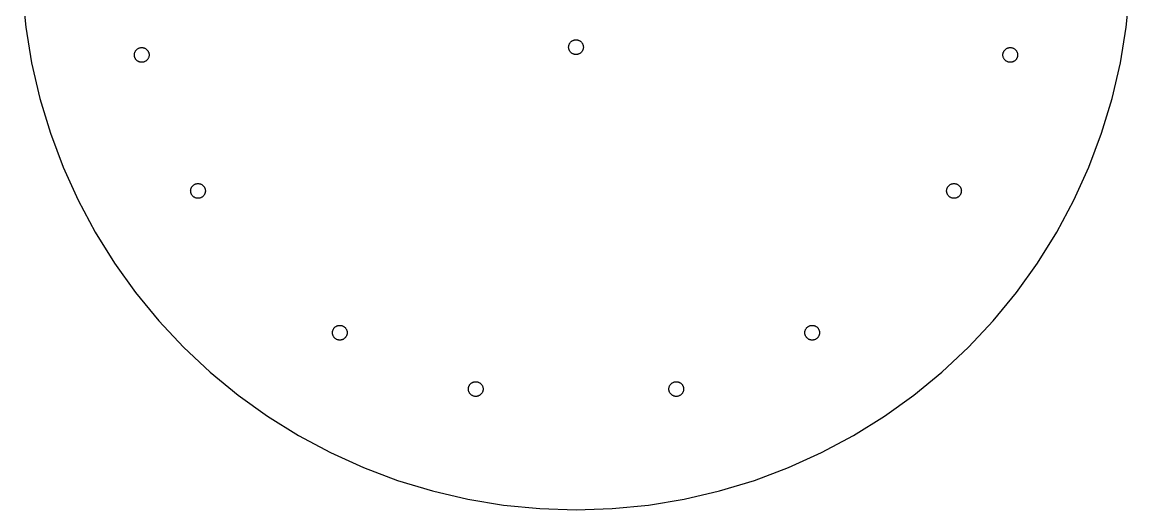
# Model space of a CAD drawing. Header units: metres. Extents: x -132 to 132, y -132 to 132.
# Drawn here: x -131.7 to 131.7, y -132 to -16.1 of the extents above; entities that cross this region are included whole.
import ezdxf

# ---------------------------------------------------------------- set-up
doc = ezdxf.new("R2010")
doc.units = ezdxf.units.M

msp = doc.modelspace()

# ---------------------------------------------------------------- linework, layer by layer
for p, q in [((-131.717, -8.63321), (-130.871, -17.2294)), ((130.871, -17.2294), (131.717, -8.63321)), ((-130.871, -17.2294), (-129.464, -25.7519)), ((129.464, -25.7519), (130.871, -17.2294)), ((-1.51553, -21.125), (-1.45506, -21.0277)), ((-1.45506, -21.0277), (-1.38837, -20.9347)), ((-1.38837, -20.9347), (-1.31572, -20.8461)), ((-1.31572, -20.8461), (-1.23743, -20.7626)), ((-1.23743, -20.7626), (-1.15385, -20.6843)), ((-1.15385, -20.6843), (-1.06532, -20.6116)), ((-1.06532, -20.6116), (-0.972244, -20.5449)), ((-0.972244, -20.5449), (-0.875, -20.4845)), ((-0.875, -20.4845), (-0.774002, -20.4305)), ((-0.774002, -20.4305), (-0.669693, -20.3832)), ((-0.669693, -20.3832), (-0.562515, -20.3429)), ((-0.562515, -20.3429), (-0.452927, -20.3096)), ((-0.452927, -20.3096), (-0.3414, -20.2836)), ((-0.3414, -20.2836), (-0.228409, -20.265)), ((-0.228409, -20.265), (-0.114441, -20.2537)), ((-0.114441, -20.2537), (0, -20.25)), ((0, -20.25), (0.114441, -20.2537)), ((0.114441, -20.2537), (0.228409, -20.265)), ((0.228409, -20.265), (0.3414, -20.2836)), ((0.3414, -20.2836), (0.452927, -20.3096)), ((0.452927, -20.3096), (0.562515, -20.3429)), ((0.562515, -20.3429), (0.669693, -20.3832)), ((0.669693, -20.3832), (0.774002, -20.4305)), ((0.774002, -20.4305), (0.875, -20.4845)), ((0.875, -20.4845), (0.972244, -20.5449)), ((0.972244, -20.5449), (1.06532, -20.6116)), ((1.06532, -20.6116), (1.15385, -20.6843)), ((1.15385, -20.6843), (1.23743, -20.7626)), ((1.23743, -20.7626), (1.31572, -20.8461)), ((1.31572, -20.8461), (1.38837, -20.9347)), ((1.38837, -20.9347), (1.45506, -21.0277)), ((1.45506, -21.0277), (1.51553, -21.125)), ((-105.029, -23.7303), (-105.018, -23.6164)), ((-105.018, -23.6164), (-105, -23.5034)), ((-105, -23.5034), (-104.974, -23.3919)), ((-104.974, -23.3919), (-104.94, -23.2823)), ((-104.94, -23.2823), (-104.9, -23.1751)), ((-104.9, -23.1751), (-104.853, -23.0708)), ((-104.853, -23.0708), (-104.799, -22.9698)), ((-104.799, -22.9698), (-104.738, -22.8726)), ((-104.738, -22.8726), (-104.672, -22.7795)), ((-104.672, -22.7795), (-104.599, -22.6909)), ((-104.599, -22.6909), (-104.521, -22.6074)), ((-104.521, -22.6074), (-104.437, -22.5291)), ((-104.437, -22.5291), (-104.349, -22.4564)), ((-104.349, -22.4564), (-104.255, -22.3897)), ((-104.255, -22.3897), (-104.158, -22.3293)), ((-104.158, -22.3293), (-104.057, -22.2753)), ((-104.057, -22.2753), (-103.953, -22.228)), ((-103.953, -22.228), (-103.846, -22.1877)), ((-103.846, -22.1877), (-103.736, -22.1544)), ((-103.736, -22.1544), (-103.625, -22.1284)), ((-103.625, -22.1284), (-103.512, -22.1098)), ((-103.512, -22.1098), (-103.398, -22.0986)), ((-103.398, -22.0986), (-103.283, -22.0948)), ((-103.283, -22.0948), (-103.169, -22.0986)), ((-103.169, -22.0986), (-103.055, -22.1098)), ((-103.055, -22.1098), (-102.942, -22.1284)), ((-102.942, -22.1284), (-102.83, -22.1544)), ((-102.83, -22.1544), (-102.721, -22.1877)), ((-102.721, -22.1877), (-102.614, -22.228)), ((-102.614, -22.228), (-102.509, -22.2753)), ((-102.509, -22.2753), (-102.408, -22.3293)), ((-102.408, -22.3293), (-102.311, -22.3897)), ((-102.311, -22.3897), (-102.218, -22.4564)), ((-102.218, -22.4564), (-102.129, -22.5291)), ((-102.129, -22.5291), (-102.046, -22.6074)), ((-102.046, -22.6074), (-101.967, -22.6909)), ((-101.967, -22.6909), (-101.895, -22.7795)), ((-101.895, -22.7795), (-101.828, -22.8726)), ((-101.828, -22.8726), (-101.768, -22.9698)), ((-101.768, -22.9698), (-101.714, -23.0708)), ((-101.714, -23.0708), (-101.666, -23.1751)), ((-101.666, -23.1751), (-101.626, -23.2823)), ((-101.626, -23.2823), (-101.593, -23.3919)), ((-101.593, -23.3919), (-101.567, -23.5034)), ((-101.567, -23.5034), (-101.548, -23.6164)), ((-101.548, -23.6164), (-101.537, -23.7303)), ((-1.75, -22), (-1.74625, -21.8855)), ((-1.74625, -22.1144), (-1.75, -22)), ((-1.74625, -21.8855), (-1.73502, -21.7716)), ((-1.73502, -22.2284), (-1.74625, -22.1144)), ((-1.73502, -21.7716), (-1.71637, -21.6586)), ((-1.71637, -22.3414), (-1.73502, -22.2284)), ((-1.71637, -21.6586), (-1.69037, -21.5471)), ((-1.69037, -22.4529), (-1.71637, -22.3414)), ((-1.69037, -21.5471), (-1.65712, -21.4375)), ((-1.65712, -22.5625), (-1.69037, -22.4529)), ((-1.65712, -21.4375), (-1.61678, -21.3303)), ((-1.61678, -22.6697), (-1.65712, -22.5625)), ((-1.61678, -21.3303), (-1.56952, -21.226)), ((-1.56952, -22.774), (-1.61678, -22.6697)), ((-1.56952, -21.226), (-1.51553, -21.125)), ((-1.51553, -22.875), (-1.56952, -22.774)), ((-1.45506, -22.9722), (-1.51553, -22.875)), ((-1.38837, -23.0653), (-1.45506, -22.9722)), ((-1.31572, -23.1539), (-1.38837, -23.0653)), ((-1.23743, -23.2374), (-1.31572, -23.1539)), ((-1.15385, -23.3157), (-1.23743, -23.2374)), ((-1.06532, -23.3884), (-1.15385, -23.3157)), ((-0.972244, -23.4551), (-1.06532, -23.3884)), ((-0.875, -23.5155), (-0.972244, -23.4551)), ((-0.774002, -23.5695), (-0.875, -23.5155)), ((-0.669693, -23.6168), (-0.774002, -23.5695)), ((-0.562515, -23.6571), (-0.669693, -23.6168)), ((-0.452927, -23.6904), (-0.562515, -23.6571)), ((-0.3414, -23.7164), (-0.452927, -23.6904)), ((0.452927, -23.6904), (0.3414, -23.7164)), ((0.562515, -23.6571), (0.452927, -23.6904)), ((0.669693, -23.6168), (0.562515, -23.6571)), ((0.774002, -23.5695), (0.669693, -23.6168)), ((0.875, -23.5155), (0.774002, -23.5695)), ((0.972244, -23.4551), (0.875, -23.5155)), ((1.06532, -23.3884), (0.972244, -23.4551)), ((1.15385, -23.3157), (1.06532, -23.3884)), ((1.23743, -23.2374), (1.15385, -23.3157)), ((1.31572, -23.1539), (1.23743, -23.2374)), ((1.38837, -23.0653), (1.31572, -23.1539)), ((1.45506, -22.9722), (1.38837, -23.0653)), ((1.51553, -22.875), (1.45506, -22.9722)), ((1.51553, -21.125), (1.56952, -21.226)), ((1.56952, -22.774), (1.51553, -22.875)), ((1.56952, -21.226), (1.61678, -21.3303)), ((1.61678, -22.6697), (1.56952, -22.774)), ((1.61678, -21.3303), (1.65712, -21.4375)), ((1.65712, -22.5625), (1.61678, -22.6697)), ((1.65712, -21.4375), (1.69037, -21.5471)), ((1.69037, -22.4529), (1.65712, -22.5625)), ((1.69037, -21.5471), (1.71637, -21.6586)), ((1.71637, -22.3414), (1.69037, -22.4529)), ((1.71637, -21.6586), (1.73502, -21.7716)), ((1.73502, -22.2284), (1.71637, -22.3414)), ((1.73502, -21.7716), (1.74625, -21.8855)), ((1.74625, -22.1144), (1.73502, -22.2284)), ((1.74625, -21.8855), (1.75, -22)), ((1.75, -22), (1.74625, -22.1144)), ((101.537, -23.7303), (101.548, -23.6164)), ((101.548, -23.6164), (101.567, -23.5034)), ((101.567, -23.5034), (101.593, -23.3919)), ((101.593, -23.3919), (101.626, -23.2823)), ((101.626, -23.2823), (101.666, -23.1751)), ((101.666, -23.1751), (101.714, -23.0708)), ((101.714, -23.0708), (101.768, -22.9698)), ((101.768, -22.9698), (101.828, -22.8726)), ((101.828, -22.8726), (101.895, -22.7795)), ((101.895, -22.7795), (101.967, -22.6909)), ((101.967, -22.6909), (102.046, -22.6074)), ((102.046, -22.6074), (102.129, -22.5291)), ((102.129, -22.5291), (102.218, -22.4564)), ((102.218, -22.4564), (102.311, -22.3897)), ((102.311, -22.3897), (102.408, -22.3293)), ((102.408, -22.3293), (102.509, -22.2753)), ((102.509, -22.2753), (102.614, -22.228)), ((102.614, -22.228), (102.721, -22.1877)), ((102.721, -22.1877), (102.83, -22.1544)), ((102.83, -22.1544), (102.942, -22.1284)), ((102.942, -22.1284), (103.055, -22.1098)), ((103.055, -22.1098), (103.169, -22.0986)), ((103.169, -22.0986), (103.283, -22.0948)), ((103.283, -22.0948), (103.398, -22.0986)), ((103.398, -22.0986), (103.512, -22.1098)), ((103.512, -22.1098), (103.625, -22.1284)), ((103.625, -22.1284), (103.736, -22.1544)), ((103.736, -22.1544), (103.846, -22.1877)), ((103.846, -22.1877), (103.953, -22.228)), ((103.953, -22.228), (104.057, -22.2753)), ((104.057, -22.2753), (104.158, -22.3293)), ((104.158, -22.3293), (104.255, -22.3897)), ((104.255, -22.3897), (104.349, -22.4564)), ((104.349, -22.4564), (104.437, -22.5291)), ((104.437, -22.5291), (104.521, -22.6074)), ((104.521, -22.6074), (104.599, -22.6909)), ((104.599, -22.6909), (104.672, -22.7795)), ((104.672, -22.7795), (104.738, -22.8726)), ((104.738, -22.8726), (104.799, -22.9698)), ((104.799, -22.9698), (104.853, -23.0708)), ((104.853, -23.0708), (104.9, -23.1751)), ((104.9, -23.1751), (104.94, -23.2823)), ((104.94, -23.2823), (104.974, -23.3919)), ((104.974, -23.3919), (105, -23.5034)), ((105, -23.5034), (105.018, -23.6164)), ((105.018, -23.6164), (105.029, -23.7303)), ((-129.464, -25.7519), (-127.502, -34.1641)), ((-105.033, -23.8448), (-105.029, -23.7303)), ((-105.029, -23.9593), (-105.033, -23.8448)), ((-105.018, -24.0732), (-105.029, -23.9593)), ((-105, -24.1862), (-105.018, -24.0732)), ((-104.974, -24.2977), (-105, -24.1862)), ((-104.94, -24.4073), (-104.974, -24.2977)), ((-104.9, -24.5145), (-104.94, -24.4073)), ((-104.853, -24.6188), (-104.9, -24.5145)), ((-104.799, -24.7198), (-104.853, -24.6188)), ((-104.738, -24.817), (-104.799, -24.7198)), ((-104.672, -24.9101), (-104.738, -24.817)), ((-104.599, -24.9987), (-104.672, -24.9101)), ((-104.521, -25.0822), (-104.599, -24.9987)), ((-104.437, -25.1605), (-104.521, -25.0822)), ((-104.349, -25.2332), (-104.437, -25.1605)), ((-104.255, -25.2999), (-104.349, -25.2332)), ((-104.158, -25.3604), (-104.255, -25.2999)), ((-104.057, -25.4143), (-104.158, -25.3604)), ((-103.953, -25.4616), (-104.057, -25.4143)), ((-103.846, -25.5019), (-103.953, -25.4616)), ((-103.736, -25.5352), (-103.846, -25.5019)), ((-103.625, -25.5612), (-103.736, -25.5352)), ((-103.512, -25.5798), (-103.625, -25.5612)), ((-103.398, -25.5911), (-103.512, -25.5798)), ((-103.283, -25.5948), (-103.398, -25.5911)), ((-103.169, -25.5911), (-103.283, -25.5948)), ((-103.055, -25.5798), (-103.169, -25.5911)), ((-102.942, -25.5612), (-103.055, -25.5798)), ((-102.83, -25.5352), (-102.942, -25.5612)), ((-102.721, -25.5019), (-102.83, -25.5352)), ((-102.614, -25.4616), (-102.721, -25.5019)), ((-102.509, -25.4143), (-102.614, -25.4616)), ((-102.408, -25.3604), (-102.509, -25.4143)), ((-102.311, -25.2999), (-102.408, -25.3604)), ((-102.218, -25.2332), (-102.311, -25.2999)), ((-102.129, -25.1605), (-102.218, -25.2332)), ((-102.046, -25.0822), (-102.129, -25.1605)), ((-101.967, -24.9987), (-102.046, -25.0822)), ((-101.895, -24.9101), (-101.967, -24.9987)), ((-101.828, -24.817), (-101.895, -24.9101)), ((-101.768, -24.7198), (-101.828, -24.817)), ((-101.714, -24.6188), (-101.768, -24.7198)), ((-101.666, -24.5145), (-101.714, -24.6188)), ((-101.626, -24.4073), (-101.666, -24.5145)), ((-101.593, -24.2977), (-101.626, -24.4073)), ((-101.567, -24.1862), (-101.593, -24.2977)), ((-101.548, -24.0732), (-101.567, -24.1862)), ((-101.537, -23.9593), (-101.548, -24.0732)), ((-101.537, -23.7303), (-101.533, -23.8448)), ((-101.533, -23.8448), (-101.537, -23.9593)), ((-0.228409, -23.735), (-0.3414, -23.7164)), ((-0.114441, -23.7462), (-0.228409, -23.735)), ((0, -23.75), (-0.114441, -23.7462)), ((0.114441, -23.7462), (0, -23.75)), ((0.228409, -23.735), (0.114441, -23.7462)), ((0.3414, -23.7164), (0.228409, -23.735)), ((101.533, -23.8448), (101.537, -23.7303)), ((101.537, -23.9593), (101.533, -23.8448)), ((101.548, -24.0732), (101.537, -23.9593)), ((101.567, -24.1862), (101.548, -24.0732)), ((101.593, -24.2977), (101.567, -24.1862)), ((101.626, -24.4073), (101.593, -24.2977)), ((101.666, -24.5145), (101.626, -24.4073)), ((101.714, -24.6188), (101.666, -24.5145)), ((101.768, -24.7198), (101.714, -24.6188)), ((101.828, -24.817), (101.768, -24.7198)), ((101.895, -24.9101), (101.828, -24.817)), ((101.967, -24.9987), (101.895, -24.9101)), ((102.046, -25.0822), (101.967, -24.9987)), ((102.129, -25.1605), (102.046, -25.0822)), ((102.218, -25.2332), (102.129, -25.1605)), ((102.311, -25.2999), (102.218, -25.2332)), ((102.408, -25.3604), (102.311, -25.2999)), ((102.509, -25.4143), (102.408, -25.3604)), ((102.614, -25.4616), (102.509, -25.4143)), ((102.721, -25.5019), (102.614, -25.4616)), ((102.83, -25.5352), (102.721, -25.5019)), ((102.942, -25.5612), (102.83, -25.5352)), ((103.055, -25.5798), (102.942, -25.5612)), ((103.169, -25.5911), (103.055, -25.5798)), ((103.283, -25.5948), (103.169, -25.5911)), ((103.398, -25.5911), (103.283, -25.5948)), ((103.512, -25.5798), (103.398, -25.5911)), ((103.625, -25.5612), (103.512, -25.5798)), ((103.736, -25.5352), (103.625, -25.5612)), ((103.846, -25.5019), (103.736, -25.5352)), ((103.953, -25.4616), (103.846, -25.5019)), ((104.057, -25.4143), (103.953, -25.4616)), ((104.158, -25.3604), (104.057, -25.4143)), ((104.255, -25.2999), (104.158, -25.3604)), ((104.349, -25.2332), (104.255, -25.2999)), ((104.437, -25.1605), (104.349, -25.2332)), ((104.521, -25.0822), (104.437, -25.1605)), ((104.599, -24.9987), (104.521, -25.0822)), ((104.672, -24.9101), (104.599, -24.9987)), ((104.738, -24.817), (104.672, -24.9101)), ((104.799, -24.7198), (104.738, -24.817)), ((104.853, -24.6188), (104.799, -24.7198)), ((104.9, -24.5145), (104.853, -24.6188)), ((104.94, -24.4073), (104.9, -24.5145)), ((104.974, -24.2977), (104.94, -24.4073)), ((105, -24.1862), (104.974, -24.2977)), ((105.018, -24.0732), (105, -24.1862)), ((105.029, -23.9593), (105.018, -24.0732)), ((105.029, -23.7303), (105.033, -23.8448)), ((105.033, -23.8448), (105.029, -23.9593)), ((127.502, -34.1641), (129.464, -25.7519)), ((-127.502, -34.1641), (-124.995, -42.43)), ((124.995, -42.43), (127.502, -34.1641)), ((-124.995, -42.43), (-121.952, -50.5142)), ((121.952, -50.5142), (124.995, -42.43)), ((-121.952, -50.5142), (-118.387, -58.3821)), ((118.387, -58.3821), (121.952, -50.5142)), ((-91.4626, -55.3974), (-91.4086, -55.2964)), ((-91.4086, -55.2964), (-91.3482, -55.1992)), ((-91.3482, -55.1992), (-91.2815, -55.1061)), ((-91.2815, -55.1061), (-91.2088, -55.0176)), ((-91.2088, -55.0176), (-91.1305, -54.934)), ((-91.1305, -54.934), (-91.047, -54.8557)), ((-91.047, -54.8557), (-90.9584, -54.7831)), ((-90.9584, -54.7831), (-90.8653, -54.7164)), ((-90.8653, -54.7164), (-90.7681, -54.6559)), ((-90.7681, -54.6559), (-90.6671, -54.6019)), ((-90.6671, -54.6019), (-90.5628, -54.5546)), ((-90.5628, -54.5546), (-90.4556, -54.5143)), ((-90.4556, -54.5143), (-90.346, -54.4811)), ((-90.346, -54.4811), (-90.2345, -54.4551)), ((-90.2345, -54.4551), (-90.1215, -54.4364)), ((-90.1215, -54.4364), (-90.0076, -54.4252)), ((-90.0076, -54.4252), (-89.8931, -54.4214)), ((-89.8931, -54.4214), (-89.7786, -54.4252)), ((-89.7786, -54.4252), (-89.6647, -54.4364)), ((-89.6647, -54.4364), (-89.5517, -54.4551)), ((-89.5517, -54.4551), (-89.4402, -54.4811)), ((-89.4402, -54.4811), (-89.3306, -54.5143)), ((-89.3306, -54.5143), (-89.2234, -54.5546)), ((-89.2234, -54.5546), (-89.1191, -54.6019)), ((-89.1191, -54.6019), (-89.0181, -54.6559)), ((-89.0181, -54.6559), (-88.9208, -54.7164)), ((-88.9208, -54.7164), (-88.8278, -54.7831)), ((-88.8278, -54.7831), (-88.7392, -54.8557)), ((-88.7392, -54.8557), (-88.6557, -54.934)), ((-88.6557, -54.934), (-88.5774, -55.0176)), ((-88.5774, -55.0176), (-88.5047, -55.1061)), ((-88.5047, -55.1061), (-88.438, -55.1992)), ((-88.438, -55.1992), (-88.3775, -55.2964)), ((-88.3775, -55.2964), (-88.3236, -55.3974)), ((88.3236, -55.3974), (88.3775, -55.2964)), ((88.3775, -55.2964), (88.438, -55.1992)), ((88.438, -55.1992), (88.5047, -55.1061)), ((88.5047, -55.1061), (88.5774, -55.0176)), ((88.5774, -55.0176), (88.6557, -54.934)), ((88.6557, -54.934), (88.7392, -54.8557)), ((88.7392, -54.8557), (88.8278, -54.7831)), ((88.8278, -54.7831), (88.9208, -54.7164)), ((88.9208, -54.7164), (89.0181, -54.6559)), ((89.0181, -54.6559), (89.1191, -54.6019)), ((89.1191, -54.6019), (89.2234, -54.5546)), ((89.2234, -54.5546), (89.3306, -54.5143)), ((89.3306, -54.5143), (89.4402, -54.4811)), ((89.4402, -54.4811), (89.5517, -54.4551)), ((89.5517, -54.4551), (89.6647, -54.4364)), ((89.6647, -54.4364), (89.7786, -54.4252)), ((89.7786, -54.4252), (89.8931, -54.4214)), ((89.8931, -54.4214), (90.0076, -54.4252)), ((90.0076, -54.4252), (90.1215, -54.4364)), ((90.1215, -54.4364), (90.2345, -54.4551)), ((90.2345, -54.4551), (90.346, -54.4811)), ((90.346, -54.4811), (90.4556, -54.5143)), ((90.4556, -54.5143), (90.5628, -54.5546)), ((90.5628, -54.5546), (90.6671, -54.6019)), ((90.6671, -54.6019), (90.7681, -54.6559)), ((90.7681, -54.6559), (90.8653, -54.7164)), ((90.8653, -54.7164), (90.9584, -54.7831)), ((90.9584, -54.7831), (91.047, -54.8557)), ((91.047, -54.8557), (91.1305, -54.934)), ((91.1305, -54.934), (91.2088, -55.0176)), ((91.2088, -55.0176), (91.2815, -55.1061)), ((91.2815, -55.1061), (91.3482, -55.1992)), ((91.3482, -55.1992), (91.4086, -55.2964)), ((91.4086, -55.2964), (91.4626, -55.3974)), ((-91.6431, -56.1714), (-91.6393, -56.057)), ((-91.6393, -56.2859), (-91.6431, -56.1714)), ((-91.6393, -56.057), (-91.6281, -55.943)), ((-91.6281, -56.3999), (-91.6393, -56.2859)), ((-91.6281, -55.943), (-91.6095, -55.83)), ((-91.6095, -56.5128), (-91.6281, -56.3999)), ((-91.6095, -55.83), (-91.5835, -55.7185)), ((-91.5835, -56.6244), (-91.6095, -56.5128)), ((-91.5835, -55.7185), (-91.5502, -55.6089)), ((-91.5502, -56.7339), (-91.5835, -56.6244)), ((-91.5502, -55.6089), (-91.5099, -55.5017)), ((-91.5099, -56.8411), (-91.5502, -56.7339)), ((-91.5099, -55.5017), (-91.4626, -55.3974)), ((-91.4626, -56.9454), (-91.5099, -56.8411)), ((-91.4086, -57.0464), (-91.4626, -56.9454)), ((-91.3482, -57.1437), (-91.4086, -57.0464)), ((-91.2815, -57.2368), (-91.3482, -57.1437)), ((-91.2088, -57.3253), (-91.2815, -57.2368)), ((-91.1305, -57.4089), (-91.2088, -57.3253)), ((-91.047, -57.4872), (-91.1305, -57.4089)), ((-90.9584, -57.5598), (-91.047, -57.4872)), ((-90.8653, -57.6265), (-90.9584, -57.5598)), ((-90.7681, -57.687), (-90.8653, -57.6265)), ((-90.6671, -57.741), (-90.7681, -57.687)), ((-90.5628, -57.7882), (-90.6671, -57.741)), ((-90.4556, -57.8286), (-90.5628, -57.7882)), ((-90.346, -57.8618), (-90.4556, -57.8286)), ((-90.2345, -57.8878), (-90.346, -57.8618)), ((-90.1215, -57.9065), (-90.2345, -57.8878)), ((-90.0076, -57.9177), (-90.1215, -57.9065)), ((-89.8931, -57.9214), (-90.0076, -57.9177)), ((-89.7786, -57.9177), (-89.8931, -57.9214)), ((-89.6647, -57.9065), (-89.7786, -57.9177)), ((-89.5517, -57.8878), (-89.6647, -57.9065)), ((-89.4402, -57.8618), (-89.5517, -57.8878)), ((-89.3306, -57.8286), (-89.4402, -57.8618)), ((-89.2234, -57.7882), (-89.3306, -57.8286)), ((-89.1191, -57.741), (-89.2234, -57.7882)), ((-89.0181, -57.687), (-89.1191, -57.741)), ((-88.9208, -57.6265), (-89.0181, -57.687)), ((-88.8278, -57.5598), (-88.9208, -57.6265)), ((-88.7392, -57.4872), (-88.8278, -57.5598)), ((-88.6557, -57.4089), (-88.7392, -57.4872)), ((-88.5774, -57.3253), (-88.6557, -57.4089)), ((-88.5047, -57.2368), (-88.5774, -57.3253)), ((-88.438, -57.1437), (-88.5047, -57.2368)), ((-88.3775, -57.0464), (-88.438, -57.1437)), ((-88.3236, -56.9454), (-88.3775, -57.0464)), ((-88.3236, -55.3974), (-88.2763, -55.5017)), ((-88.2763, -56.8411), (-88.3236, -56.9454)), ((-88.2763, -55.5017), (-88.236, -55.6089)), ((-88.236, -56.7339), (-88.2763, -56.8411)), ((-88.236, -55.6089), (-88.2027, -55.7185)), ((-88.2027, -56.6244), (-88.236, -56.7339)), ((-88.2027, -55.7185), (-88.1767, -55.83)), ((-88.1767, -56.5128), (-88.2027, -56.6244)), ((-88.1767, -55.83), (-88.1581, -55.943)), ((-88.1581, -56.3999), (-88.1767, -56.5128)), ((-88.1581, -55.943), (-88.1468, -56.057)), ((-88.1468, -56.2859), (-88.1581, -56.3999)), ((-88.1468, -56.057), (-88.1431, -56.1714)), ((-88.1431, -56.1714), (-88.1468, -56.2859)), ((88.1431, -56.1714), (88.1468, -56.057)), ((88.1468, -56.2859), (88.1431, -56.1714)), ((88.1468, -56.057), (88.1581, -55.943)), ((88.1581, -56.3999), (88.1468, -56.2859)), ((88.1581, -55.943), (88.1767, -55.83)), ((88.1767, -56.5128), (88.1581, -56.3999)), ((88.1767, -55.83), (88.2027, -55.7185)), ((88.2027, -56.6244), (88.1767, -56.5128)), ((88.2027, -55.7185), (88.236, -55.6089)), ((88.236, -56.7339), (88.2027, -56.6244)), ((88.236, -55.6089), (88.2763, -55.5017)), ((88.2763, -56.8411), (88.236, -56.7339)), ((88.2763, -55.5017), (88.3236, -55.3974)), ((88.3236, -56.9454), (88.2763, -56.8411)), ((88.3775, -57.0464), (88.3236, -56.9454)), ((88.438, -57.1437), (88.3775, -57.0464)), ((88.5047, -57.2368), (88.438, -57.1437)), ((88.5774, -57.3253), (88.5047, -57.2368)), ((88.6557, -57.4089), (88.5774, -57.3253)), ((88.7392, -57.4872), (88.6557, -57.4089)), ((88.8278, -57.5598), (88.7392, -57.4872)), ((88.9208, -57.6265), (88.8278, -57.5598)), ((89.0181, -57.687), (88.9208, -57.6265)), ((89.1191, -57.741), (89.0181, -57.687)), ((89.2234, -57.7882), (89.1191, -57.741)), ((89.3306, -57.8286), (89.2234, -57.7882)), ((89.4402, -57.8618), (89.3306, -57.8286)), ((89.5517, -57.8878), (89.4402, -57.8618)), ((89.6647, -57.9065), (89.5517, -57.8878)), ((89.7786, -57.9177), (89.6647, -57.9065)), ((89.8931, -57.9214), (89.7786, -57.9177)), ((90.0076, -57.9177), (89.8931, -57.9214)), ((90.1215, -57.9065), (90.0076, -57.9177)), ((90.2345, -57.8878), (90.1215, -57.9065)), ((90.346, -57.8618), (90.2345, -57.8878)), ((90.4556, -57.8286), (90.346, -57.8618)), ((90.5628, -57.7882), (90.4556, -57.8286)), ((90.6671, -57.741), (90.5628, -57.7882)), ((90.7681, -57.687), (90.6671, -57.741)), ((90.8653, -57.6265), (90.7681, -57.687)), ((90.9584, -57.5598), (90.8653, -57.6265)), ((91.047, -57.4872), (90.9584, -57.5598)), ((91.1305, -57.4089), (91.047, -57.4872)), ((91.2088, -57.3253), (91.1305, -57.4089)), ((91.2815, -57.2368), (91.2088, -57.3253)), ((91.3482, -57.1437), (91.2815, -57.2368)), ((91.4086, -57.0464), (91.3482, -57.1437)), ((91.4626, -56.9454), (91.4086, -57.0464)), ((91.4626, -55.3974), (91.5099, -55.5017)), ((91.5099, -56.8411), (91.4626, -56.9454)), ((91.5099, -55.5017), (91.5502, -55.6089)), ((91.5502, -56.7339), (91.5099, -56.8411)), ((91.5502, -55.6089), (91.5835, -55.7185)), ((91.5835, -56.6244), (91.5502, -56.7339)), ((91.5835, -55.7185), (91.6095, -55.83)), ((91.6095, -56.5128), (91.5835, -56.6244)), ((91.6095, -55.83), (91.6281, -55.943)), ((91.6281, -56.3999), (91.6095, -56.5128)), ((91.6281, -55.943), (91.6393, -56.057)), ((91.6393, -56.2859), (91.6281, -56.3999)), ((91.6393, -56.057), (91.6431, -56.1714)), ((91.6431, -56.1714), (91.6393, -56.2859)), ((-118.387, -58.3821), (-114.315, -66)), ((114.315, -66), (118.387, -58.3821)), ((-114.315, -66), (-109.754, -73.3353)), ((109.754, -73.3353), (114.315, -66)), ((-109.754, -73.3353), (-104.723, -80.3565)), ((104.723, -80.3565), (109.754, -73.3353)), ((-104.723, -80.3565), (-99.2428, -87.0336)), ((99.2428, -87.0336), (104.723, -80.3565)), ((-99.2428, -87.0336), (-93.3381, -93.3381)), ((-57.9065, -89.6647), (-57.8878, -89.5517)), ((-57.8878, -89.5517), (-57.8618, -89.4402)), ((-57.8618, -89.4402), (-57.8286, -89.3306)), ((-57.8286, -89.3306), (-57.7882, -89.2234)), ((-57.7882, -89.2234), (-57.741, -89.1191)), ((-57.741, -89.1191), (-57.687, -89.0181)), ((-57.687, -89.0181), (-57.6265, -88.9208)), ((-57.6265, -88.9208), (-57.5598, -88.8278)), ((-57.5598, -88.8278), (-57.4872, -88.7392)), ((-57.4872, -88.7392), (-57.4089, -88.6557)), ((-57.4089, -88.6557), (-57.3253, -88.5774)), ((-57.3253, -88.5774), (-57.2368, -88.5047)), ((-57.2368, -88.5047), (-57.1437, -88.438)), ((-57.1437, -88.438), (-57.0464, -88.3775)), ((-57.0464, -88.3775), (-56.9454, -88.3236)), ((-56.9454, -88.3236), (-56.8411, -88.2763)), ((-56.8411, -88.2763), (-56.7339, -88.236)), ((-56.7339, -88.236), (-56.6244, -88.2027)), ((-56.6244, -88.2027), (-56.5128, -88.1767)), ((-56.5128, -88.1767), (-56.3999, -88.1581)), ((-56.3999, -88.1581), (-56.2859, -88.1468)), ((-56.2859, -88.1468), (-56.1714, -88.1431)), ((-56.1714, -88.1431), (-56.057, -88.1468)), ((-56.057, -88.1468), (-55.943, -88.1581)), ((-55.943, -88.1581), (-55.83, -88.1767)), ((-55.83, -88.1767), (-55.7185, -88.2027)), ((-55.7185, -88.2027), (-55.6089, -88.236)), ((-55.6089, -88.236), (-55.5017, -88.2763)), ((-55.5017, -88.2763), (-55.3974, -88.3236)), ((-55.3974, -88.3236), (-55.2964, -88.3775)), ((-55.2964, -88.3775), (-55.1992, -88.438)), ((-55.1992, -88.438), (-55.1061, -88.5047)), ((-55.1061, -88.5047), (-55.0176, -88.5774)), ((-55.0176, -88.5774), (-54.934, -88.6557)), ((-54.934, -88.6557), (-54.8557, -88.7392)), ((-54.8557, -88.7392), (-54.7831, -88.8278)), ((-54.7831, -88.8278), (-54.7164, -88.9208)), ((-54.7164, -88.9208), (-54.6559, -89.0181)), ((-54.6559, -89.0181), (-54.6019, -89.1191)), ((-54.6019, -89.1191), (-54.5546, -89.2234)), ((-54.5546, -89.2234), (-54.5143, -89.3306)), ((-54.5143, -89.3306), (-54.4811, -89.4402)), ((-54.4811, -89.4402), (-54.4551, -89.5517)), ((-54.4551, -89.5517), (-54.4364, -89.6647)), ((54.4364, -89.6647), (54.4551, -89.5517)), ((54.4551, -89.5517), (54.4811, -89.4402)), ((54.4811, -89.4402), (54.5143, -89.3306)), ((54.5143, -89.3306), (54.5546, -89.2234)), ((54.5546, -89.2234), (54.6019, -89.1191)), ((54.6019, -89.1191), (54.6559, -89.0181)), ((54.6559, -89.0181), (54.7164, -88.9208)), ((54.7164, -88.9208), (54.7831, -88.8278)), ((54.7831, -88.8278), (54.8557, -88.7392)), ((54.8557, -88.7392), (54.934, -88.6557)), ((54.934, -88.6557), (55.0176, -88.5774)), ((55.0176, -88.5774), (55.1061, -88.5047)), ((55.1061, -88.5047), (55.1992, -88.438)), ((55.1992, -88.438), (55.2964, -88.3775)), ((55.2964, -88.3775), (55.3974, -88.3236)), ((55.3974, -88.3236), (55.5017, -88.2763)), ((55.5017, -88.2763), (55.6089, -88.236)), ((55.6089, -88.236), (55.7185, -88.2027)), ((55.7185, -88.2027), (55.83, -88.1767)), ((55.83, -88.1767), (55.943, -88.1581)), ((55.943, -88.1581), (56.057, -88.1468)), ((56.057, -88.1468), (56.1714, -88.1431)), ((56.1714, -88.1431), (56.2859, -88.1468)), ((56.2859, -88.1468), (56.3999, -88.1581)), ((56.3999, -88.1581), (56.5128, -88.1767)), ((56.5128, -88.1767), (56.6244, -88.2027)), ((56.6244, -88.2027), (56.7339, -88.236)), ((56.7339, -88.236), (56.8411, -88.2763)), ((56.8411, -88.2763), (56.9454, -88.3236)), ((56.9454, -88.3236), (57.0464, -88.3775)), ((57.0464, -88.3775), (57.1437, -88.438)), ((57.1437, -88.438), (57.2368, -88.5047)), ((57.2368, -88.5047), (57.3253, -88.5774)), ((57.3253, -88.5774), (57.4089, -88.6557)), ((57.4089, -88.6557), (57.4872, -88.7392)), ((57.4872, -88.7392), (57.5598, -88.8278)), ((57.5598, -88.8278), (57.6265, -88.9208)), ((57.6265, -88.9208), (57.687, -89.0181)), ((57.687, -89.0181), (57.741, -89.1191)), ((57.741, -89.1191), (57.7882, -89.2234)), ((57.7882, -89.2234), (57.8286, -89.3306)), ((57.8286, -89.3306), (57.8618, -89.4402)), ((57.8618, -89.4402), (57.8878, -89.5517)), ((57.8878, -89.5517), (57.9065, -89.6647)), ((93.3381, -93.3381), (99.2428, -87.0336)), ((-57.9214, -89.8931), (-57.9177, -89.7786)), ((-57.9177, -90.0076), (-57.9214, -89.8931)), ((-57.9177, -89.7786), (-57.9065, -89.6647)), ((-57.9065, -90.1215), (-57.9177, -90.0076)), ((-57.8878, -90.2345), (-57.9065, -90.1215)), ((-57.8618, -90.346), (-57.8878, -90.2345)), ((-57.8286, -90.4556), (-57.8618, -90.346)), ((-57.7882, -90.5628), (-57.8286, -90.4556)), ((-57.741, -90.6671), (-57.7882, -90.5628)), ((-57.687, -90.7681), (-57.741, -90.6671)), ((-57.6265, -90.8653), (-57.687, -90.7681)), ((-57.5598, -90.9584), (-57.6265, -90.8653)), ((-57.4872, -91.047), (-57.5598, -90.9584)), ((-57.4089, -91.1305), (-57.4872, -91.047)), ((-57.3253, -91.2088), (-57.4089, -91.1305)), ((-57.2368, -91.2815), (-57.3253, -91.2088)), ((-57.1437, -91.3482), (-57.2368, -91.2815)), ((-57.0464, -91.4086), (-57.1437, -91.3482)), ((-56.9454, -91.4626), (-57.0464, -91.4086)), ((-56.8411, -91.5099), (-56.9454, -91.4626)), ((-56.7339, -91.5502), (-56.8411, -91.5099)), ((-56.6244, -91.5835), (-56.7339, -91.5502)), ((-56.5128, -91.6095), (-56.6244, -91.5835)), ((-56.3999, -91.6281), (-56.5128, -91.6095)), ((-56.2859, -91.6393), (-56.3999, -91.6281)), ((-56.1714, -91.6431), (-56.2859, -91.6393)), ((-56.057, -91.6393), (-56.1714, -91.6431)), ((-55.943, -91.6281), (-56.057, -91.6393)), ((-55.83, -91.6095), (-55.943, -91.6281)), ((-55.7185, -91.5835), (-55.83, -91.6095)), ((-55.6089, -91.5502), (-55.7185, -91.5835)), ((-55.5017, -91.5099), (-55.6089, -91.5502)), ((-55.3974, -91.4626), (-55.5017, -91.5099)), ((-55.2964, -91.4086), (-55.3974, -91.4626)), ((-55.1992, -91.3482), (-55.2964, -91.4086)), ((-55.1061, -91.2815), (-55.1992, -91.3482)), ((-55.0176, -91.2088), (-55.1061, -91.2815)), ((-54.934, -91.1305), (-55.0176, -91.2088)), ((-54.8557, -91.047), (-54.934, -91.1305)), ((-54.7831, -90.9584), (-54.8557, -91.047)), ((-54.7164, -90.8653), (-54.7831, -90.9584)), ((-54.6559, -90.7681), (-54.7164, -90.8653)), ((-54.6019, -90.6671), (-54.6559, -90.7681)), ((-54.5546, -90.5628), (-54.6019, -90.6671)), ((-54.5143, -90.4556), (-54.5546, -90.5628)), ((-54.4811, -90.346), (-54.5143, -90.4556)), ((-54.4551, -90.2345), (-54.4811, -90.346)), ((-54.4364, -90.1215), (-54.4551, -90.2345)), ((-54.4364, -89.6647), (-54.4252, -89.7786)), ((-54.4252, -90.0076), (-54.4364, -90.1215)), ((-54.4252, -89.7786), (-54.4214, -89.8931)), ((-54.4214, -89.8931), (-54.4252, -90.0076)), ((54.4214, -89.8931), (54.4252, -89.7786)), ((54.4252, -90.0076), (54.4214, -89.8931)), ((54.4252, -89.7786), (54.4364, -89.6647)), ((54.4364, -90.1215), (54.4252, -90.0076)), ((54.4551, -90.2345), (54.4364, -90.1215)), ((54.4811, -90.346), (54.4551, -90.2345)), ((54.5143, -90.4556), (54.4811, -90.346)), ((54.5546, -90.5628), (54.5143, -90.4556)), ((54.6019, -90.6671), (54.5546, -90.5628)), ((54.6559, -90.7681), (54.6019, -90.6671)), ((54.7164, -90.8653), (54.6559, -90.7681)), ((54.7831, -90.9584), (54.7164, -90.8653)), ((54.8557, -91.047), (54.7831, -90.9584)), ((54.934, -91.1305), (54.8557, -91.047)), ((55.0176, -91.2088), (54.934, -91.1305)), ((55.1061, -91.2815), (55.0176, -91.2088)), ((55.1992, -91.3482), (55.1061, -91.2815)), ((55.2964, -91.4086), (55.1992, -91.3482)), ((55.3974, -91.4626), (55.2964, -91.4086)), ((55.5017, -91.5099), (55.3974, -91.4626)), ((55.6089, -91.5502), (55.5017, -91.5099)), ((55.7185, -91.5835), (55.6089, -91.5502)), ((55.83, -91.6095), (55.7185, -91.5835)), ((55.943, -91.6281), (55.83, -91.6095)), ((56.057, -91.6393), (55.943, -91.6281)), ((56.1714, -91.6431), (56.057, -91.6393)), ((56.2859, -91.6393), (56.1714, -91.6431)), ((56.3999, -91.6281), (56.2859, -91.6393)), ((56.5128, -91.6095), (56.3999, -91.6281)), ((56.6244, -91.5835), (56.5128, -91.6095)), ((56.7339, -91.5502), (56.6244, -91.5835)), ((56.8411, -91.5099), (56.7339, -91.5502)), ((56.9454, -91.4626), (56.8411, -91.5099)), ((57.0464, -91.4086), (56.9454, -91.4626)), ((57.1437, -91.3482), (57.0464, -91.4086)), ((57.2368, -91.2815), (57.1437, -91.3482)), ((57.3253, -91.2088), (57.2368, -91.2815)), ((57.4089, -91.1305), (57.3253, -91.2088)), ((57.4872, -91.047), (57.4089, -91.1305)), ((57.5598, -90.9584), (57.4872, -91.047)), ((57.6265, -90.8653), (57.5598, -90.9584)), ((57.687, -90.7681), (57.6265, -90.8653)), ((57.741, -90.6671), (57.687, -90.7681)), ((57.7882, -90.5628), (57.741, -90.6671)), ((57.8286, -90.4556), (57.7882, -90.5628)), ((57.8618, -90.346), (57.8286, -90.4556)), ((57.8878, -90.2345), (57.8618, -90.346)), ((57.9065, -90.1215), (57.8878, -90.2345)), ((57.9065, -89.6647), (57.9177, -89.7786)), ((57.9177, -90.0076), (57.9065, -90.1215)), ((57.9177, -89.7786), (57.9214, -89.8931)), ((57.9214, -89.8931), (57.9177, -90.0076)), ((-93.3381, -93.3381), (-87.0336, -99.2428)), ((87.0336, -99.2428), (93.3381, -93.3381)), ((-87.0336, -99.2428), (-80.3565, -104.723)), ((80.3565, -104.723), (87.0336, -99.2428)), ((-25.5352, -102.83), (-25.5019, -102.721)), ((-25.5019, -102.721), (-25.4616, -102.614)), ((-25.4616, -102.614), (-25.4143, -102.509)), ((-25.4143, -102.509), (-25.3604, -102.408)), ((-25.3604, -102.408), (-25.2999, -102.311)), ((-25.2999, -102.311), (-25.2332, -102.218)), ((-25.2332, -102.218), (-25.1605, -102.129)), ((-25.1605, -102.129), (-25.0822, -102.046)), ((-25.0822, -102.046), (-24.9987, -101.967)), ((-24.9987, -101.967), (-24.9101, -101.895)), ((-24.9101, -101.895), (-24.817, -101.828)), ((-24.817, -101.828), (-24.7198, -101.768)), ((-24.7198, -101.768), (-24.6188, -101.714)), ((-24.6188, -101.714), (-24.5145, -101.666)), ((-24.5145, -101.666), (-24.4073, -101.626)), ((-24.4073, -101.626), (-24.2977, -101.593)), ((-24.2977, -101.593), (-24.1862, -101.567)), ((-24.1862, -101.567), (-24.0732, -101.548)), ((-24.0732, -101.548), (-23.9593, -101.537)), ((-23.9593, -101.537), (-23.8448, -101.533)), ((-23.8448, -101.533), (-23.7303, -101.537)), ((-23.7303, -101.537), (-23.6164, -101.548)), ((-23.6164, -101.548), (-23.5034, -101.567)), ((-23.5034, -101.567), (-23.3919, -101.593)), ((-23.3919, -101.593), (-23.2823, -101.626)), ((-23.2823, -101.626), (-23.1751, -101.666)), ((-23.1751, -101.666), (-23.0708, -101.714)), ((-23.0708, -101.714), (-22.9698, -101.768)), ((-22.9698, -101.768), (-22.8726, -101.828)), ((-22.8726, -101.828), (-22.7795, -101.895)), ((-22.7795, -101.895), (-22.6909, -101.967)), ((-22.6909, -101.967), (-22.6074, -102.046)), ((-22.6074, -102.046), (-22.5291, -102.129)), ((-22.5291, -102.129), (-22.4564, -102.218)), ((-22.4564, -102.218), (-22.3897, -102.311)), ((-22.3897, -102.311), (-22.3293, -102.408)), ((-22.3293, -102.408), (-22.2753, -102.509)), ((-22.2753, -102.509), (-22.228, -102.614)), ((-22.228, -102.614), (-22.1877, -102.721)), ((-22.1877, -102.721), (-22.1544, -102.83)), ((22.1544, -102.83), (22.1877, -102.721)), ((22.1877, -102.721), (22.228, -102.614)), ((22.228, -102.614), (22.2753, -102.509)), ((22.2753, -102.509), (22.3293, -102.408)), ((22.3293, -102.408), (22.3897, -102.311)), ((22.3897, -102.311), (22.4564, -102.218)), ((22.4564, -102.218), (22.5291, -102.129)), ((22.5291, -102.129), (22.6074, -102.046)), ((22.6074, -102.046), (22.6909, -101.967)), ((22.6909, -101.967), (22.7795, -101.895)), ((22.7795, -101.895), (22.8726, -101.828)), ((22.8726, -101.828), (22.9698, -101.768)), ((22.9698, -101.768), (23.0708, -101.714)), ((23.0708, -101.714), (23.1751, -101.666)), ((23.1751, -101.666), (23.2823, -101.626)), ((23.2823, -101.626), (23.3919, -101.593)), ((23.3919, -101.593), (23.5034, -101.567)), ((23.5034, -101.567), (23.6164, -101.548)), ((23.6164, -101.548), (23.7303, -101.537)), ((23.7303, -101.537), (23.8448, -101.533)), ((23.8448, -101.533), (23.9593, -101.537)), ((23.9593, -101.537), (24.0732, -101.548)), ((24.0732, -101.548), (24.1862, -101.567)), ((24.1862, -101.567), (24.2977, -101.593)), ((24.2977, -101.593), (24.4073, -101.626)), ((24.4073, -101.626), (24.5145, -101.666)), ((24.5145, -101.666), (24.6188, -101.714)), ((24.6188, -101.714), (24.7198, -101.768)), ((24.7198, -101.768), (24.817, -101.828)), ((24.817, -101.828), (24.9101, -101.895)), ((24.9101, -101.895), (24.9987, -101.967)), ((24.9987, -101.967), (25.0822, -102.046)), ((25.0822, -102.046), (25.1605, -102.129)), ((25.1605, -102.129), (25.2332, -102.218)), ((25.2332, -102.218), (25.2999, -102.311)), ((25.2999, -102.311), (25.3604, -102.408)), ((25.3604, -102.408), (25.4143, -102.509)), ((25.4143, -102.509), (25.4616, -102.614)), ((25.4616, -102.614), (25.5019, -102.721)), ((25.5019, -102.721), (25.5352, -102.83)), ((-80.3565, -104.723), (-73.3353, -109.754)), ((-25.5948, -103.283), (-25.5911, -103.169)), ((-25.5911, -103.398), (-25.5948, -103.283)), ((-25.5911, -103.169), (-25.5798, -103.055)), ((-25.5798, -103.512), (-25.5911, -103.398)), ((-25.5798, -103.055), (-25.5612, -102.942)), ((-25.5612, -103.625), (-25.5798, -103.512)), ((-25.5612, -102.942), (-25.5352, -102.83)), ((-25.5352, -103.736), (-25.5612, -103.625)), ((-25.5019, -103.846), (-25.5352, -103.736)), ((-25.4616, -103.953), (-25.5019, -103.846)), ((-25.4143, -104.057), (-25.4616, -103.953)), ((-25.3604, -104.158), (-25.4143, -104.057)), ((-25.2999, -104.255), (-25.3604, -104.158)), ((-25.2332, -104.349), (-25.2999, -104.255)), ((-25.1605, -104.437), (-25.2332, -104.349)), ((-25.0822, -104.521), (-25.1605, -104.437)), ((-24.9987, -104.599), (-25.0822, -104.521)), ((-24.9101, -104.672), (-24.9987, -104.599)), ((-24.817, -104.738), (-24.9101, -104.672)), ((-24.7198, -104.799), (-24.817, -104.738)), ((-24.6188, -104.853), (-24.7198, -104.799)), ((-24.5145, -104.9), (-24.6188, -104.853)), ((-24.4073, -104.94), (-24.5145, -104.9)), ((-24.2977, -104.974), (-24.4073, -104.94)), ((-24.1862, -105), (-24.2977, -104.974)), ((-24.0732, -105.018), (-24.1862, -105)), ((-23.9593, -105.029), (-24.0732, -105.018)), ((-23.8448, -105.033), (-23.9593, -105.029)), ((-23.7303, -105.029), (-23.8448, -105.033)), ((-23.6164, -105.018), (-23.7303, -105.029)), ((-23.5034, -105), (-23.6164, -105.018)), ((-23.3919, -104.974), (-23.5034, -105)), ((-23.2823, -104.94), (-23.3919, -104.974)), ((-23.1751, -104.9), (-23.2823, -104.94)), ((-23.0708, -104.853), (-23.1751, -104.9)), ((-22.9698, -104.799), (-23.0708, -104.853)), ((-22.8726, -104.738), (-22.9698, -104.799)), ((-22.7795, -104.672), (-22.8726, -104.738)), ((-22.6909, -104.599), (-22.7795, -104.672)), ((-22.6074, -104.521), (-22.6909, -104.599)), ((-22.5291, -104.437), (-22.6074, -104.521)), ((-22.4564, -104.349), (-22.5291, -104.437)), ((-22.3897, -104.255), (-22.4564, -104.349)), ((-22.3293, -104.158), (-22.3897, -104.255)), ((-22.2753, -104.057), (-22.3293, -104.158)), ((-22.228, -103.953), (-22.2753, -104.057)), ((-22.1877, -103.846), (-22.228, -103.953)), ((-22.1544, -103.736), (-22.1877, -103.846)), ((-22.1544, -102.83), (-22.1284, -102.942)), ((-22.1284, -103.625), (-22.1544, -103.736)), ((-22.1284, -102.942), (-22.1098, -103.055)), ((-22.1098, -103.512), (-22.1284, -103.625)), ((-22.1098, -103.055), (-22.0986, -103.169)), ((-22.0986, -103.398), (-22.1098, -103.512)), ((-22.0986, -103.169), (-22.0948, -103.283)), ((-22.0948, -103.283), (-22.0986, -103.398)), ((22.0948, -103.283), (22.0986, -103.169)), ((22.0986, -103.398), (22.0948, -103.283)), ((22.0986, -103.169), (22.1098, -103.055)), ((22.1098, -103.512), (22.0986, -103.398)), ((22.1098, -103.055), (22.1284, -102.942)), ((22.1284, -103.625), (22.1098, -103.512)), ((22.1284, -102.942), (22.1544, -102.83)), ((22.1544, -103.736), (22.1284, -103.625)), ((22.1877, -103.846), (22.1544, -103.736)), ((22.228, -103.953), (22.1877, -103.846)), ((22.2753, -104.057), (22.228, -103.953)), ((22.3293, -104.158), (22.2753, -104.057)), ((22.3897, -104.255), (22.3293, -104.158)), ((22.4564, -104.349), (22.3897, -104.255)), ((22.5291, -104.437), (22.4564, -104.349)), ((22.6074, -104.521), (22.5291, -104.437)), ((22.6909, -104.599), (22.6074, -104.521)), ((22.7795, -104.672), (22.6909, -104.599)), ((22.8726, -104.738), (22.7795, -104.672)), ((22.9698, -104.799), (22.8726, -104.738)), ((23.0708, -104.853), (22.9698, -104.799)), ((23.1751, -104.9), (23.0708, -104.853)), ((23.2823, -104.94), (23.1751, -104.9)), ((23.3919, -104.974), (23.2823, -104.94)), ((23.5034, -105), (23.3919, -104.974)), ((23.6164, -105.018), (23.5034, -105)), ((23.7303, -105.029), (23.6164, -105.018)), ((23.8448, -105.033), (23.7303, -105.029)), ((23.9593, -105.029), (23.8448, -105.033)), ((24.0732, -105.018), (23.9593, -105.029)), ((24.1862, -105), (24.0732, -105.018)), ((24.2977, -104.974), (24.1862, -105)), ((24.4073, -104.94), (24.2977, -104.974)), ((24.5145, -104.9), (24.4073, -104.94)), ((24.6188, -104.853), (24.5145, -104.9)), ((24.7198, -104.799), (24.6188, -104.853)), ((24.817, -104.738), (24.7198, -104.799)), ((24.9101, -104.672), (24.817, -104.738)), ((24.9987, -104.599), (24.9101, -104.672)), ((25.0822, -104.521), (24.9987, -104.599)), ((25.1605, -104.437), (25.0822, -104.521)), ((25.2332, -104.349), (25.1605, -104.437)), ((25.2999, -104.255), (25.2332, -104.349)), ((25.3604, -104.158), (25.2999, -104.255)), ((25.4143, -104.057), (25.3604, -104.158)), ((25.4616, -103.953), (25.4143, -104.057)), ((25.5019, -103.846), (25.4616, -103.953)), ((25.5352, -103.736), (25.5019, -103.846)), ((25.5352, -102.83), (25.5612, -102.942)), ((25.5612, -103.625), (25.5352, -103.736)), ((25.5612, -102.942), (25.5798, -103.055)), ((25.5798, -103.512), (25.5612, -103.625)), ((25.5798, -103.055), (25.5911, -103.169)), ((25.5911, -103.398), (25.5798, -103.512)), ((25.5911, -103.169), (25.5948, -103.283)), ((25.5948, -103.283), (25.5911, -103.398)), ((73.3353, -109.754), (80.3565, -104.723)), ((-73.3353, -109.754), (-66, -114.315)), ((66, -114.315), (73.3353, -109.754)), ((-66, -114.315), (-58.3821, -118.387)), ((58.3821, -118.387), (66, -114.315)), ((-58.3821, -118.387), (-50.5142, -121.952)), ((50.5142, -121.952), (58.3821, -118.387)), ((-50.5142, -121.952), (-42.43, -124.995)), ((42.43, -124.995), (50.5142, -121.952)), ((-42.43, -124.995), (-34.1641, -127.502)), ((34.1641, -127.502), (42.43, -124.995)), ((-34.1641, -127.502), (-25.7519, -129.464)), ((25.7519, -129.464), (34.1641, -127.502)), ((-25.7519, -129.464), (-17.2294, -130.871)), ((-17.2294, -130.871), (-8.63321, -131.717)), ((-8.63321, -131.717), (0, -132)), ((0, -132), (8.63321, -131.717)), ((8.63321, -131.717), (17.2294, -130.871)), ((17.2294, -130.871), (25.7519, -129.464))]:
    msp.add_line(p, q)

doc.saveas('drawing.dxf')
